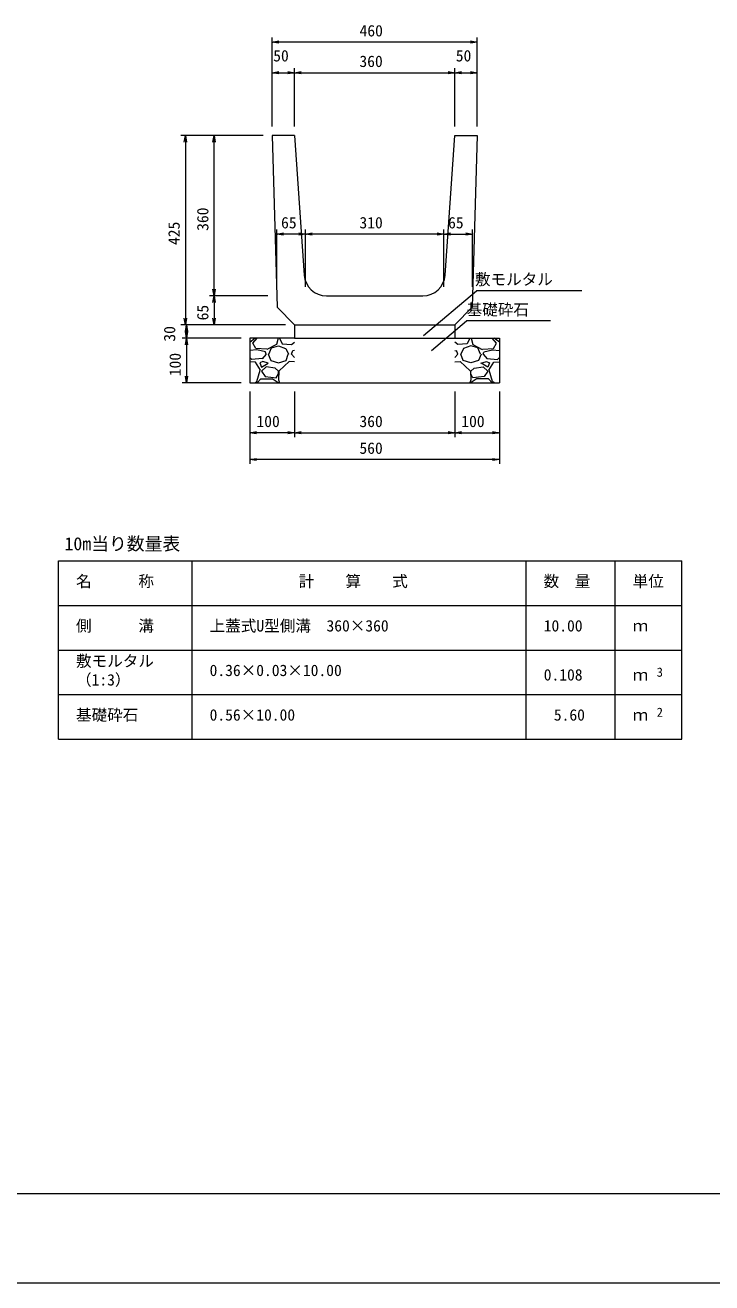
# Model space of a CAD drawing. Units: millimetres, scale not verified, with parts at other scales. Extents: x 0 to 84100, y 0 to 59400.
# Drawn here: x 34750 to 50171, y 0 to 28224 of the extents above; entities that cross this region are included whole.
import ezdxf
from ezdxf.enums import TextEntityAlignment as Align

# ---------------------------------------------------------------- set-up
doc = ezdxf.new("R2010")
doc.units = ezdxf.units.MM
doc.header["$LTSCALE"] = 100
for name, color, linetype, lineweight in [('D-MTR-FRAM（材料表図枠）', 2, 'Continuous', 18), ('D-STR-DIM（寸法）', 7, 'Continuous', 18), ('D-STR-HTXT（旗揚げ）', 7, 'Continuous', 18), ('D-STR-STRn（構造物）', 7, 'Continuous', 18), ('D-STR（構造物外形線）', 1, 'Continuous', 18), ('D-TTL(外枠）', 2, 'Continuous', 18), ('DEFPOINTS_2', 8, 'Continuous', 18)]:
    doc.layers.add(name, color=color, linetype=linetype, lineweight=lineweight)
for name, color, linetype in [('D-MTR-TXT(文字列）', 7, 'Continuous'), ('D-MTR（材料表タイトル）', 7, 'Continuous'), ('D-STR-TXT（文字）', 7, 'Continuous')]:
    doc.layers.add(name, color=color, linetype=linetype)
doc.styles.add('ＭＳ ゴシック', font='')
doc.styles.get('ＭＳ ゴシック').set_extended_font_data('MS Gothic')

msp = doc.modelspace()

# ---------------------------------------------------------------- linework, layer by layer
at = {"layer": 'D-MTR-FRAM（材料表図枠）'}
for p, q in [((35500, 16200), (49500, 16200)), ((35500, 12200), (35500, 16200)), ((38500, 12200), (38500, 16200)), ((46000, 12200), (46000, 16200)), ((48000, 13000), (48000, 16200)), ((48000, 12200), (48000, 16200)), ((49500, 12200), (49500, 16200)), ((35500, 15200), (49500, 15200)), ((35500, 14200), (49500, 14200)), ((35500, 13200), (49500, 13200)), ((35500, 12200), (49500, 12200))]:
    msp.add_line(p, q, dxfattribs=at)
at = {"layer": 'D-STR-DIM（寸法）'}
for p, q in [((40298.7, 25950), (40298.7, 27943.9)), ((44898.7, 25950), (44898.7, 27943.9)), ((40298.7, 27843.9), (40448.7, 27868.9)), ((40298.7, 27843.9), (40318.7, 27843.9)), ((40448.7, 27818.9), (40298.7, 27843.9)), ((44878.7, 27843.9), (40318.7, 27843.9)), ((44748.7, 27868.9), (44898.7, 27843.9)), ((44898.7, 27843.9), (44748.7, 27818.9)), ((44898.7, 27843.9), (44878.7, 27843.9)), ((40298.7, 25950), (40298.7, 27258)), ((40298.7, 27158), (40448.7, 27183)), ((40298.7, 27158), (40318.7, 27158)), ((40448.7, 27133), (40298.7, 27158)), ((40318.7, 27158), (40778.7, 27158)), ((40648.7, 27183), (40798.7, 27158)), ((40798.7, 27158), (40648.7, 27133)), ((40798.7, 27158), (40778.7, 27158)), ((40798.7, 25950), (40798.7, 27258)), ((40798.7, 25950), (40798.7, 27258)), ((40798.7, 27158), (40948.7, 27183)), ((40798.7, 27158), (40818.7, 27158)), ((40948.7, 27133), (40798.7, 27158)), ((40818.7, 27158), (44378.7, 27158)), ((44248.7, 27183), (44398.7, 27158)), ((44398.7, 27158), (44248.7, 27133)), ((44398.7, 27158), (44378.7, 27158)), ((44398.7, 25950), (44398.7, 27258)), ((44398.7, 25950), (44398.7, 27258)), ((44398.7, 27158), (44548.7, 27183)), ((44398.7, 27158), (44418.7, 27158)), ((44548.7, 27133), (44398.7, 27158)), ((44418.7, 27158), (44878.7, 27158)), ((44748.7, 27183), (44898.7, 27158)), ((44898.7, 27158), (44748.7, 27133)), ((44898.7, 27158), (44878.7, 27158)), ((44898.7, 25950), (44898.7, 27258)), ((40098.7, 25750), (38247.7, 25750)), ((38322.7, 25600), (38347.7, 25750)), ((38347.7, 25750), (38347.7, 25730)), ((38347.7, 25750), (38372.7, 25600)), ((38347.7, 25730), (38347.7, 21520)), ((40098.7, 25750), (38892.5, 25750)), ((38967.5, 25600), (38992.5, 25750)), ((38992.5, 25750), (38992.5, 25730)), ((38992.5, 25750), (39017.5, 25600)), ((38992.5, 22170), (38992.5, 25730)), ((40398.7, 22350), (40398.7, 23636.6)), ((40398.7, 23536.6), (40548.7, 23561.6)), ((40398.7, 23536.6), (40418.7, 23536.6)), ((40548.7, 23511.6), (40398.7, 23536.6)), ((41028.7, 23536.6), (40418.7, 23536.6)), ((40898.7, 23561.6), (41048.7, 23536.6)), ((41048.7, 23536.6), (40898.7, 23511.6)), ((41048.7, 23536.6), (41028.7, 23536.6)), ((41048.7, 22350), (41048.7, 23636.6)), ((41048.7, 22350), (41048.7, 23636.6)), ((41048.7, 23536.6), (41198.7, 23561.6)), ((41048.7, 23536.6), (41068.7, 23536.6)), ((41198.7, 23511.6), (41048.7, 23536.6)), ((44128.7, 23536.6), (41068.7, 23536.6)), ((43998.7, 23561.6), (44148.7, 23536.6)), ((44148.7, 23536.6), (43998.7, 23511.6)), ((44148.7, 23536.6), (44128.7, 23536.6)), ((44148.7, 22350), (44148.7, 23636.6)), ((44148.7, 22350), (44148.7, 23636.6)), ((44148.7, 23536.6), (44298.7, 23561.6)), ((44148.7, 23536.6), (44168.7, 23536.6)), ((44298.7, 23511.6), (44148.7, 23536.6)), ((44168.7, 23536.6), (44778.7, 23536.6)), ((44648.7, 23561.6), (44798.7, 23536.6)), ((44798.7, 23536.6), (44648.7, 23511.6)), ((44798.7, 23536.6), (44778.7, 23536.6)), ((44798.7, 22350), (44798.7, 23636.6)), ((38992.5, 22150), (38967.5, 22300)), ((39017.5, 22300), (38992.5, 22150)), ((40198.7, 22150), (38892.5, 22150)), ((40198.7, 22150), (38892.5, 22150)), ((38967.5, 22000), (38992.5, 22150)), ((38992.5, 22150), (38992.5, 22170)), ((38992.5, 22150), (38992.5, 22130)), ((38992.5, 22150), (39017.5, 22000)), ((38992.5, 22130), (38992.5, 21520)), ((40598.7, 21500), (38247.7, 21500)), ((40598.7, 21500), (38272.7, 21500)), ((38347.7, 21500), (38322.7, 21650)), ((38372.7, 21650), (38347.7, 21500)), ((38347.7, 21500), (38347.7, 21520)), ((38347.7, 21350), (38372.7, 21500)), ((38372.7, 21500), (38372.7, 21480)), ((38372.7, 21500), (38397.7, 21350)), ((38372.7, 21480), (38372.7, 21220)), ((40598.7, 21500), (38892.5, 21500)), ((38992.5, 21500), (38967.5, 21650)), ((39017.5, 21650), (38992.5, 21500)), ((38992.5, 21500), (38992.5, 21520)), ((39598.7, 21200), (38272.7, 21200)), ((39598.7, 21200), (38272.7, 21200)), ((38372.7, 21200), (38347.7, 21350)), ((38347.7, 21050), (38372.7, 21200)), ((38397.7, 21350), (38372.7, 21200)), ((38372.7, 21200), (38372.7, 21220)), ((38372.7, 21200), (38372.7, 21180)), ((38372.7, 21200), (38397.7, 21050)), ((38372.7, 21180), (38372.7, 20220)), ((38372.7, 20200), (38347.7, 20350)), ((38397.7, 20350), (38372.7, 20200)), ((39598.7, 20200), (38272.7, 20200)), ((38372.7, 20200), (38372.7, 20220)), ((39798.7, 20000), (39798.7, 18977.7)), ((39798.7, 20000), (39798.7, 18377)), ((40798.7, 20000), (40798.7, 18977.7)), ((40798.7, 20000), (40798.7, 18977.7)), ((44398.7, 20000), (44398.7, 18977.7)), ((44398.7, 20000), (44398.7, 18977.7)), ((45398.7, 20000), (45398.7, 18977.7)), ((45398.7, 20000), (45398.7, 18377)), ((39798.7, 19077.7), (39948.7, 19102.7)), ((39798.7, 19077.7), (39818.7, 19077.7)), ((39948.7, 19052.7), (39798.7, 19077.7)), ((40778.7, 19077.7), (39818.7, 19077.7)), ((40648.7, 19102.7), (40798.7, 19077.7)), ((40798.7, 19077.7), (40648.7, 19052.7)), ((40798.7, 19077.7), (40778.7, 19077.7)), ((40798.7, 19077.7), (40948.7, 19102.7)), ((40798.7, 19077.7), (40818.7, 19077.7)), ((40948.7, 19052.7), (40798.7, 19077.7)), ((40818.7, 19077.7), (44378.7, 19077.7)), ((44248.7, 19102.7), (44398.7, 19077.7)), ((44398.7, 19077.7), (44248.7, 19052.7)), ((44398.7, 19077.7), (44378.7, 19077.7)), ((44398.7, 19077.7), (44548.7, 19102.7)), ((44398.7, 19077.7), (44418.7, 19077.7)), ((44548.7, 19052.7), (44398.7, 19077.7)), ((44418.7, 19077.7), (45378.7, 19077.7)), ((45248.7, 19102.7), (45398.7, 19077.7)), ((45398.7, 19077.7), (45248.7, 19052.7)), ((45398.7, 19077.7), (45378.7, 19077.7)), ((39798.7, 18477), (39948.7, 18502)), ((39798.7, 18477), (39818.7, 18477)), ((39948.7, 18452), (39798.7, 18477)), ((45378.7, 18477), (39818.7, 18477)), ((45248.7, 18502), (45398.7, 18477)), ((45398.7, 18477), (45248.7, 18452)), ((45398.7, 18477), (45378.7, 18477))]:
    msp.add_line(p, q, dxfattribs=at)
at = {"layer": 'D-STR-HTXT（旗揚げ）'}
for p, q in [((43696.8, 21263.4), (44888.5, 22264.7)), ((47248.3, 22264.7), (44888.5, 22264.7)), ((43877.4, 20926.3), (44663.9, 21585.6)), ((46550.3, 21585.6), (44663.9, 21585.6))]:
    msp.add_line(p, q, dxfattribs=at)
at = {"layer": 'D-STR-STRn（構造物）'}
for p, q in [((40798.7, 21500), (40798.7, 21200)), ((44398.7, 21500), (44398.7, 21200)), ((40798.7, 21200), (39798.7, 21200)), ((39798.7, 21200), (39798.7, 20200)), ((39798.7, 21113), (39911.3, 21200)), ((39860.4, 21089.6), (39959.8, 21200)), ((40430.8, 21199.5), (40390.8, 21059.5)), ((40464.9, 21200), (40518.8, 21071.9)), ((40798.7, 21200), (44398.7, 21200)), ((44398.7, 21200), (45398.7, 21200)), ((44732.6, 21200), (44678.6, 21071.9)), ((44766.6, 21199.5), (44806.6, 21059.5)), ((45337, 21089.6), (45237.6, 21200)), ((45398.7, 21113), (45286.1, 21200)), ((45398.7, 21200), (45398.7, 20200)), ((39951.3, 20938.4), (39798.7, 20922.3)), ((39932.4, 20969), (39862.4, 21089)), ((40179.8, 20951.6), (39929.8, 20971.6)), ((40150.1, 20890.1), (39950.1, 20940.1)), ((40160.6, 20838.9), (40150.6, 20888.9)), ((40390.9, 21058.8), (40180.9, 20948.8)), ((40220.2, 20839.5), (40280.2, 20979.5)), ((40280.5, 20979.5), (40440.5, 21029.5)), ((40440.1, 21029.5), (40600.1, 20969.5)), ((40519.9, 21069), (40729.9, 21059)), ((40600.6, 20969.3), (40660.6, 20839.3)), ((40730.2, 20839.8), (40760.2, 20919.8)), ((40730.5, 21060.3), (40798.7, 21113)), ((40798.7, 20922.3), (40761.3, 20918.4)), ((44466.9, 21060.3), (44398.7, 21113)), ((44398.7, 20922.3), (44436.1, 20918.4)), ((44467.2, 20839.8), (44437.2, 20919.8)), ((44677.6, 21069), (44467.6, 21059)), ((44596.8, 20969.3), (44536.8, 20839.3)), ((44757.3, 21029.5), (44597.3, 20969.5)), ((44916.9, 20979.5), (44756.9, 21029.5)), ((44806.5, 21058.8), (45016.5, 20948.8)), ((44977.2, 20839.5), (44917.2, 20979.5)), ((45017.6, 20951.6), (45267.6, 20971.6)), ((45036.9, 20838.9), (45046.9, 20888.9)), ((45047.3, 20890.1), (45247.3, 20940.1)), ((45246.1, 20938.4), (45398.7, 20922.3)), ((45265, 20969), (45335, 21089)), ((39840.1, 20722.8), (39798.7, 20768)), ((39920.7, 20658.5), (39798.7, 20668.7)), ((40069.7, 20740.2), (39839.7, 20720.2)), ((40032.6, 20480.1), (39922.6, 20660.1)), ((40020.1, 20649.6), (40060.1, 20549.6)), ((40090.3, 20679.2), (40020.3, 20649.2)), ((40060.1, 20549.8), (40210.1, 20639.8)), ((40160.4, 20839.6), (40070.4, 20739.6)), ((40210.8, 20639.7), (40090.8, 20679.7)), ((40209.6, 20839.8), (40269.6, 20699.8)), ((40269.7, 20698.8), (40439.7, 20648.8)), ((40441, 20648.9), (40611, 20698.9)), ((40680.7, 20679.5), (40450.7, 20469.5)), ((40610.1, 20700), (40660.1, 20840)), ((40798.7, 20668.7), (40680.7, 20678.5)), ((40798.7, 20768), (40730.1, 20842.8)), ((44398.7, 20768), (44467.3, 20842.8)), ((44398.7, 20668.7), (44516.7, 20678.5)), ((44516.7, 20679.5), (44746.7, 20469.5)), ((44587.3, 20700), (44537.3, 20840)), ((44756.4, 20648.9), (44586.4, 20698.9)), ((44927.7, 20698.8), (44757.7, 20648.8)), ((44987.8, 20839.8), (44927.8, 20699.8)), ((44986.6, 20639.7), (45106.6, 20679.7)), ((45137.3, 20549.8), (44987.3, 20639.8)), ((45037, 20839.6), (45127, 20739.6)), ((45107.1, 20679.2), (45177.1, 20649.2)), ((45127.7, 20740.2), (45357.7, 20720.2)), ((45177.3, 20649.6), (45137.3, 20549.6)), ((45164.8, 20480.1), (45274.8, 20660.1)), ((45276.7, 20658.5), (45398.7, 20668.7)), ((45357.3, 20722.8), (45398.7, 20768)), ((39950.6, 20229.2), (40030.6, 20479.2)), ((40060.1, 20459.9), (40140.1, 20339.9)), ((40160.4, 20559.5), (40060.4, 20459.5)), ((40140.8, 20339.1), (40390.8, 20309.1)), ((40361.6, 20530.1), (40161.6, 20560.1)), ((40442.5, 20457.5), (40362.5, 20527.5)), ((40390.7, 20309.7), (40440.7, 20399.7)), ((40450, 20470.1), (40440, 20260.1)), ((40440.5, 20399.6), (40440.5, 20459.6)), ((44747.4, 20470.1), (44757.4, 20260.1)), ((44754.9, 20457.5), (44834.9, 20527.5)), ((44806.7, 20309.7), (44756.7, 20399.7)), ((44757, 20399.6), (44757, 20459.6)), ((45056.7, 20339.1), (44806.7, 20309.1)), ((44835.8, 20530.1), (45035.8, 20560.1)), ((45037, 20559.5), (45137, 20459.5)), ((45137.3, 20459.9), (45057.3, 20339.9)), ((45246.9, 20229.2), (45166.9, 20479.2)), ((39798.7, 20200), (45398.7, 20200)), ((39911.3, 20200), (39950.5, 20230.3)), ((39959.8, 20200), (40040.4, 20289.6)), ((40040.5, 20289.6), (40300.5, 20289.6)), ((40300.1, 20291.9), (40430.1, 20201.9)), ((40438.8, 20261.9), (40464.9, 20200)), ((44758.6, 20261.9), (44732.6, 20200)), ((44897.3, 20291.9), (44767.3, 20201.9)), ((45157, 20289.6), (44897, 20289.6)), ((45237.6, 20200), (45157, 20289.6)), ((45286.1, 20200), (45246.9, 20230.3))]:
    msp.add_line(p, q, dxfattribs=at)
at = {"layer": 'D-STR（構造物外形線）'}
for p, q in [((40298.7, 25750), (40405.9, 21892.9)), ((40798.7, 25750), (40298.7, 25750)), ((40798.7, 25750), (41016.4, 22615.4)), ((44181, 22615.4), (44398.7, 25750)), ((44398.7, 25750), (44898.7, 25750)), ((44898.7, 25750), (44791.6, 21892.9)), ((41515.2, 22150), (43682.2, 22150)), ((40798.7, 21500), (40405.9, 21892.9)), ((44398.7, 21500), (44791.6, 21892.9)), ((40798.7, 21500), (44398.7, 21500))]:
    msp.add_line(p, q, dxfattribs=at)
for centre, start, end in [((41515.2, 22650), 183.9725, 270), ((43682.2, 22650), 270, 356.0275)]:
    msp.add_arc(centre, 500, start, end, dxfattribs=at)
at = {"layer": 'D-TTL(外枠）'}
msp.add_line((81800, 2000), (2300, 2000), dxfattribs=at)
at = {"layer": 'DEFPOINTS_2'}
msp.add_line((0, 0), (84100, 0), dxfattribs=at)

# ---------------------------------------------------------------- texts
at = {"layer": 'D-MTR-TXT(文字列）', "style": 'ＭＳ ゴシック'}
for s, height, p in [('名\u3000\u3000\u3000称', 256.6, (35892.3, 15540.3)), ('計\u3000\u3000算\u3000\u3000式', 256.6, (40893, 15540.3)), ('数\u3000量', 256.6, (46392.3, 15540.3)), ('単位', 256.6, (48392.3, 15540.3)), ('側\u3000\u3000\u3000溝', 256.6, (35892.3, 14540.3)), ('上蓋式U型側溝\u3000360×360', 256.6, (38892.3, 14540.3)), ('10.00', 256.6, (46395, 14540.3)), ('ｍ', 256.6, (48392.3, 14540.3)), ('敷モルタル', 256.6, (35892.3, 13750.3)), ('0.36×0.03×10.00', 256.6, (38892.3, 13540.3)), ('（1:3）', 256.6, (35892.3, 13328.1)), ('0.108', 256.6, (46395, 13440.3)), ('ｍ', 256.6, (48392.3, 13440.3)), ('3', 205.3, (48932.5, 13540.8)), ('基礎砕石', 256.6, (35892.3, 12540.3)), ('0.56×10.00', 256.6, (38892.3, 12540.3)), ('5.60', 256.6, (46622.4, 12540.3)), ('ｍ', 256.6, (48392.3, 12540.3)), ('2', 205.3, (48932.5, 12640.8))]:
    msp.add_text(s, height=height, dxfattribs=at).set_placement(p, align=Align.BOTTOM_LEFT)
at = {"layer": 'D-MTR（材料表タイトル）', "style": 'ＭＳ ゴシック'}
msp.add_text('10m当り数量表', height=293.3, dxfattribs=at).set_placement((35634.2, 16352.5), align=Align.BOTTOM_LEFT)
at = {"layer": 'D-STR-DIM（寸法）', "style": 'ＭＳ ゴシック'}
for s, p in [('460', (42259.4, 27893.9)), ('50', (40320.4, 27333)), ('50', (44420.4, 27333)), ('360', (42256.7, 27208)), ('65', (40497.2, 23586.6)), ('310', (42256.7, 23586.6)), ('65', (44247.2, 23586.6)), ('100', (39944.3, 19127.7)), ('360', (42256.7, 19127.7)), ('100', (44544.3, 19127.7)), ('560', (42256.7, 18527))]:
    msp.add_text(s, height=256.6, dxfattribs=at).set_placement(p, align=Align.BOTTOM_LEFT)
for s, p in [('360', (38942.5, 23608)), ('425', (38297.7, 23290.1)), ('65', (38942.5, 21598.5)), ('30', (38197.7, 21121.7)), ('100', (38322.7, 20345.6))]:
    msp.add_text(s, height=256.6, rotation=90, dxfattribs=at).set_placement(p, align=Align.BOTTOM_LEFT)
at = {"layer": 'D-STR-TXT（文字）', "style": 'ＭＳ ゴシック'}
for s, p in [('敷モルタル', (44850.2, 22314.7)), ('基礎砕石', (44663.9, 21635.6))]:
    msp.add_text(s, height=256.6, dxfattribs=at).set_placement(p, align=Align.BOTTOM_LEFT)

doc.saveas('drawing.dxf')
